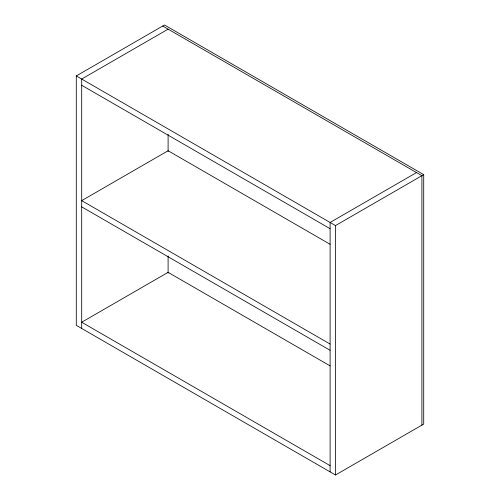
<?xml version="1.0" encoding="UTF-8"?>
<svg xmlns="http://www.w3.org/2000/svg" width="500" height="500" viewBox="0 0 500 500"><rect width="100%" height="100%" fill="white"/><g stroke="black" fill="none" stroke-linecap="round" stroke-linejoin="round"><path stroke-width="0.75" d="M76.294 75.925L164.5 25L423.706 174.65L423.706 424.075L335.5 475L76.294 325.35L76.294 75.925L335.5 225.575L423.706 174.65M168.1 29.156L81.694 79.044L81.694 328.462M416.506 172.575L330.1 222.456L330.1 471.881M162.7 26.037L421.906 175.694L421.906 425.119M81.694 85.275L330.1 228.694M330.1 244.281L168.1 150.75L81.694 200.637L330.1 344.05M81.694 206.869L330.1 350.288M330.1 365.881L168.1 272.344L81.694 322.231L330.1 465.644M335.5 225.575L335.5 475M168.1 134.381L168.1 151.531M168.1 255.975L168.1 273.125"/></g></svg>
